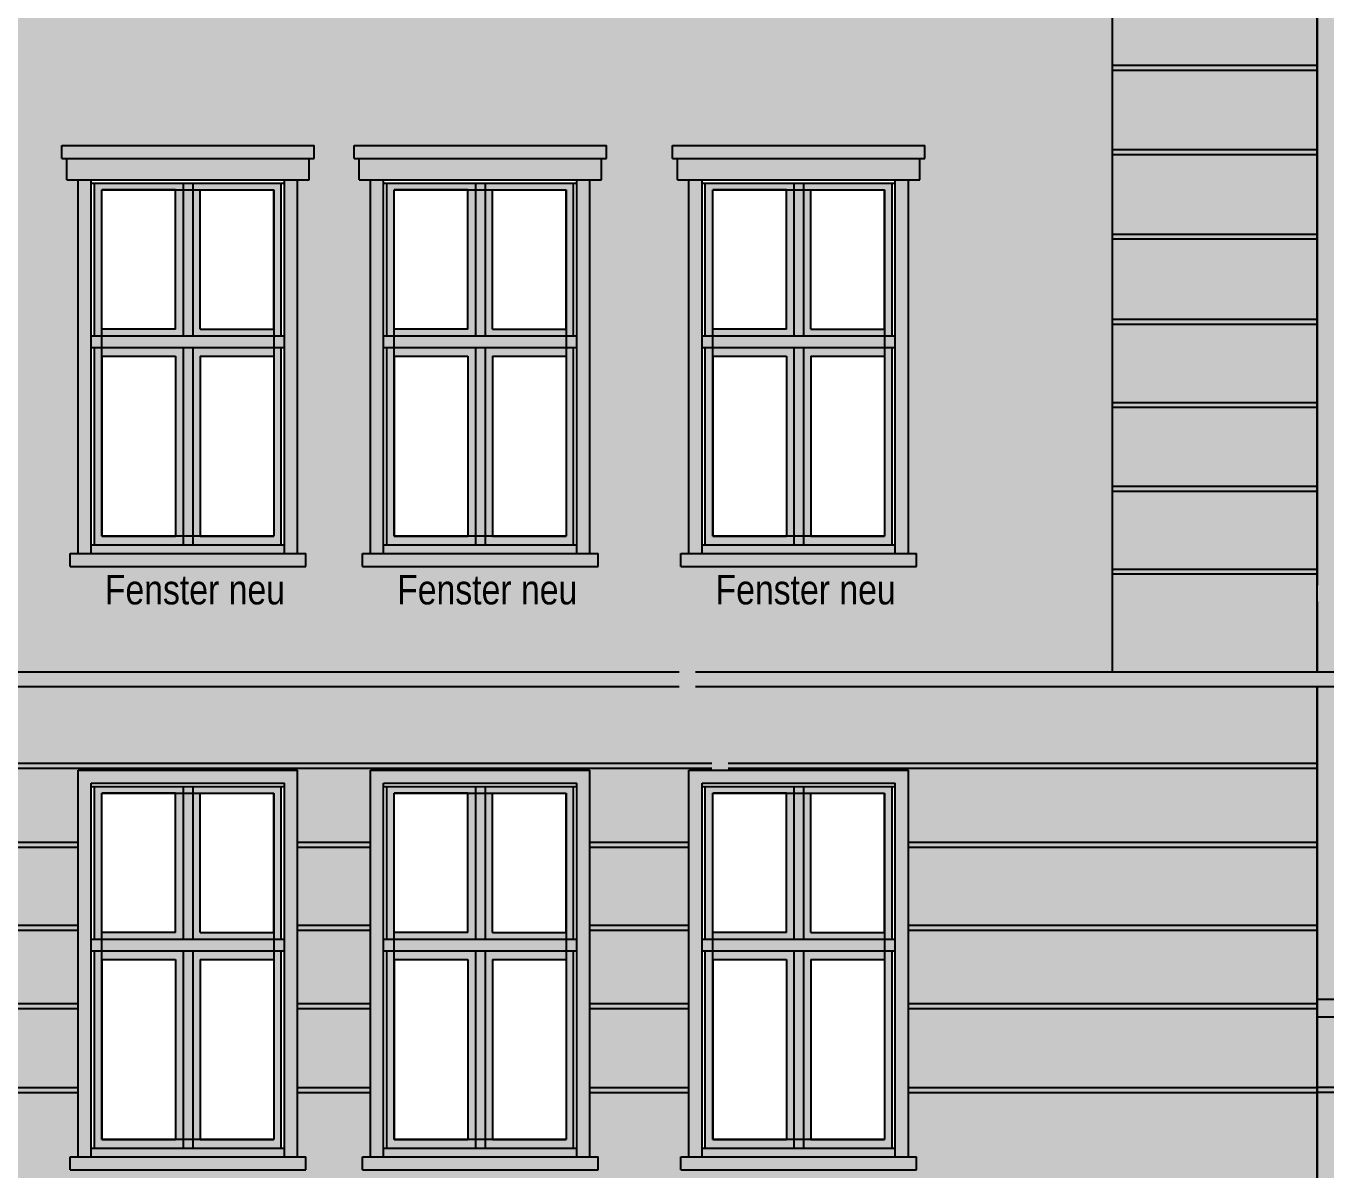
# Model space of a CAD drawing. Header units: metres. Extents: x 11 to 190, y 38 to 70.
# Drawn here: x 47.21 to 55.15, y 44.02 to 51 of the extents above; entities that cross this region are included whole.
import ezdxf
from ezdxf.enums import TextEntityAlignment as Align

# ---------------------------------------------------------------- set-up
doc = ezdxf.new("R2010")
doc.units = ezdxf.units.M
doc.header["$LTSCALE"] = 0.01
doc.header["$XCLIPFRAME"] = 2
doc.linetypes.add('AUSGEZOGEN', pattern=[1000, 1000, 0])
for name, color, linetype in [('A_Fensterrahmen', 1, 'CONTINUOUS'), ('A_Glasbild', 7, 'CONTINUOUS'), ('A_Schraff_Fassade_OG', 41, 'CONTINUOUS'), ('A_Schraff_Fensterrahmen', 255, 'CONTINUOUS'), ('A_Schraff_Gewaende', 23, 'CONTINUOUS'), ('A_Schraff_Paneel', 14, 'CONTINUOUS'), ('A_Schraff_Sims', 17, 'CONTINUOUS'), ('A_TEXT', 2, 'CONTINUOUS'), ('FASSADE', 7, 'AUSGEZOGEN'), ('FASSADE_STRUKTUR', 8, 'AUSGEZOGEN')]:
    doc.layers.add(name, color=color, linetype=linetype)
doc.styles.add('arial-n', font='ARIALN.TTF')
picture_1 = doc.add_image_def('image1.jpg', size_in_pixel=(60, 84))

msp = doc.modelspace()

# ---------------------------------------------------------------- hatches: boundary and pattern name
at = {"layer": 'A_Schraff_Fassade_OG'}
h = msp.add_hatch(color=256, dxfattribs=at)
h.paths.add_polyline_path([(36.2766, 57.2769), (36.2066, 57.2769), (36.2066, 57.4069), (36.1766, 57.4069), (36.1766, 57.4869), (37.7166, 57.4869), (37.7166, 57.4069), (37.6866, 57.4069), (37.6866, 57.2769), (37.6166, 57.2769), (37.6166, 56.0145), (38.1364, 56.0101), (38.1364, 57.2769), (38.0664, 57.2769), (38.0664, 57.4069), (38.0364, 57.4069), (38.0364, 57.4869), (39.5764, 57.4869), (39.5764, 57.4069), (39.5464, 57.4069), (39.5464, 57.2769), (39.4764, 57.2769), (39.4764, 55.9988), (40.0163, 55.9943), (40.0163, 57.2769), (39.9463, 57.2769), (39.9463, 57.4069), (39.9163, 57.4069), (39.9163, 57.4869), (41.4563, 57.4869), (41.4563, 57.4069), (41.4263, 57.4069), (41.4263, 57.2769), (41.3563, 57.2769), (41.3563, 55.983), (41.8962, 55.9784), (41.8962, 57.2769), (41.8262, 57.2769), (41.8262, 57.4069), (41.7962, 57.4069), (41.7962, 57.4869), (43.3362, 57.4869), (43.3362, 57.4069), (43.3062, 57.4069), (43.3062, 57.2769), (43.2362, 57.2769), (43.2362, 55.9671), (43.8014, 55.9624), (43.8014, 57.2769), (43.7314, 57.2769), (43.7314, 57.4069), (43.7014, 57.4069), (43.7014, 57.4869), (45.2414, 57.4869), (45.2414, 57.4069), (45.2114, 57.4069), (45.2114, 57.2769), (45.1414, 57.2769), (45.1414, 55.9511), (45.5763, 55.9474), (45.5763, 57.2769), (45.5063, 57.2769), (45.5063, 57.4069), (45.4763, 57.4069), (45.4763, 57.4869), (47.0163, 57.4869), (47.0163, 57.4069), (46.9863, 57.4069), (46.9863, 57.2769), (46.9163, 57.2769), (46.9163, 55.9361), (47.5311, 55.9309), (47.5311, 57.2769), (47.4611, 57.2769), (47.4611, 57.4069), (47.4311, 57.4069), (47.4311, 57.4869), (48.9711, 57.4869), (48.9711, 57.4069), (48.9411, 57.4069), (48.9411, 57.2769), (48.8711, 57.2769), (48.8711, 55.9196), (49.316, 55.9159), (49.316, 57.2769), (49.246, 57.2769), (49.246, 57.4069), (49.216, 57.4069), (49.216, 57.4869), (50.756, 57.4869), (50.756, 57.4069), (50.726, 57.4069), (50.726, 57.2769), (50.656, 57.2769), (50.656, 55.9046), (51.2604, 55.8995), (51.2604, 57.2769), (51.1904, 57.2769), (51.1904, 57.4069), (51.1604, 57.4069), (51.1604, 57.4869), (52.7004, 57.4869), (52.7004, 57.4069), (52.6704, 57.4069), (52.6704, 57.2769), (52.6004, 57.2769), (52.6004, 55.8882), (53.8467, 55.8777), (53.8467, 57.5884), (32.6003, 57.5884), (32.6003, 56.0568), (36.2766, 56.0258)])
h.paths.add_polyline_path([(53.8467, 55.8777), (52.6004, 55.8882), (52.6004, 54.9969), (52.6504, 54.9969), (52.6504, 54.9169), (51.2104, 54.9169), (51.2104, 54.9969), (51.2604, 54.9969), (51.2604, 55.8995), (50.656, 55.9046), (50.656, 54.9969), (50.706, 54.9969), (50.706, 54.9169), (49.266, 54.9169), (49.266, 54.9969), (49.316, 54.9969), (49.316, 55.9159), (48.8711, 55.9196), (48.8711, 54.9969), (48.9211, 54.9969), (48.9211, 54.9169), (47.4811, 54.9169), (47.4811, 54.9969), (47.5311, 54.9969), (47.5311, 55.9309), (46.9163, 55.9361), (46.9163, 54.9969), (46.9663, 54.9969), (46.9663, 54.9169), (45.5263, 54.9169), (45.5263, 54.9969), (45.5763, 54.9969), (45.5763, 55.9474), (45.1414, 55.9511), (45.1414, 54.9969), (45.1914, 54.9969), (45.1914, 54.9169), (43.7514, 54.9169), (43.7514, 54.9969), (43.8014, 54.9969), (43.8014, 55.9624), (43.2362, 55.9671), (43.2362, 54.9969), (43.2862, 54.9969), (43.2862, 54.9169), (41.8462, 54.9169), (41.8462, 54.9969), (41.8962, 54.9969), (41.8962, 55.9784), (41.3563, 55.983), (41.3563, 54.9969), (41.4063, 54.9969), (41.4063, 54.9169), (39.9663, 54.9169), (39.9663, 54.9969), (40.0163, 54.9969), (40.0163, 55.9943), (39.4764, 55.9988), (39.4764, 54.9969), (39.5264, 54.9969), (39.5264, 54.9169), (38.0864, 54.9169), (38.0864, 54.9969), (38.1364, 54.9969), (38.1364, 56.0101), (37.6166, 56.0145), (37.6166, 54.9969), (37.6666, 54.9969), (37.6666, 54.9169), (36.2266, 54.9169), (36.2266, 54.9969), (36.2766, 54.9969), (36.2766, 56.0258), (32.6003, 56.0568), (32.6003, 52.3124), (36.2766, 52.3124), (36.2766, 53.6909), (36.2066, 53.6909), (36.2066, 53.8209), (36.1766, 53.8209), (36.1766, 53.9009), (37.7166, 53.9009), (37.7166, 53.8209), (37.6866, 53.8209), (37.6866, 53.6909), (37.6166, 53.6909), (37.6166, 52.3124), (38.1364, 52.3124), (38.1364, 53.6909), (38.0664, 53.6909), (38.0664, 53.8209), (38.0364, 53.8209), (38.0364, 53.9009), (39.5764, 53.9009), (39.5764, 53.8209), (39.5464, 53.8209), (39.5464, 53.6909), (39.4764, 53.6909), (39.4764, 52.3124), (40.0163, 52.3124), (40.0163, 53.6909), (39.9463, 53.6909), (39.9463, 53.8209), (39.9163, 53.8209), (39.9163, 53.9009), (41.4563, 53.9009), (41.4563, 53.8209), (41.4263, 53.8209), (41.4263, 53.6909), (41.3563, 53.6909), (41.3563, 52.3124), (41.8962, 52.3124), (41.8962, 53.6909), (41.8262, 53.6909), (41.8262, 53.8209), (41.7962, 53.8209), (41.7962, 53.9009), (43.3362, 53.9009), (43.3362, 53.8209), (43.3062, 53.8209), (43.3062, 53.6909), (43.2362, 53.6909), (43.2362, 52.3124), (43.8014, 52.3124), (43.8014, 53.6909), (43.7314, 53.6909), (43.7314, 53.8209), (43.7014, 53.8209), (43.7014, 53.9009), (45.2414, 53.9009), (45.2414, 53.8209), (45.2114, 53.8209), (45.2114, 53.6909), (45.1414, 53.6909), (45.1414, 52.3124), (45.5763, 52.3124), (45.5763, 53.6909), (45.5063, 53.6909), (45.5063, 53.8209), (45.4763, 53.8209), (45.4763, 53.9009), (47.0163, 53.9009), (47.0163, 53.8209), (46.9863, 53.8209), (46.9863, 53.6909), (46.9163, 53.6909), (46.9163, 52.3124), (47.5311, 52.3124), (47.5311, 53.6909), (47.4611, 53.6909), (47.4611, 53.8209), (47.4311, 53.8209), (47.4311, 53.9009), (48.9711, 53.9009), (48.9711, 53.8209), (48.9411, 53.8209), (48.9411, 53.6909), (48.8711, 53.6909), (48.8711, 52.3124), (49.316, 52.3124), (49.316, 53.6909), (49.246, 53.6909), (49.246, 53.8209), (49.216, 53.8209), (49.216, 53.9009), (50.756, 53.9009), (50.756, 53.8209), (50.726, 53.8209), (50.726, 53.6909), (50.656, 53.6909), (50.656, 52.3124), (51.2604, 52.3124), (51.2604, 53.6909), (51.1904, 53.6909), (51.1904, 53.8209), (51.1604, 53.8209), (51.1604, 53.9009), (52.7004, 53.9009), (52.7004, 53.8209), (52.6704, 53.8209), (52.6704, 53.6909), (52.6004, 53.6909), (52.6004, 52.3124), (53.8467, 52.3124)])
h.paths.add_polyline_path([(53.8467, 52.3124), (52.6004, 52.3124), (52.6004, 51.4109), (52.6504, 51.4109), (52.6504, 51.3309), (51.2104, 51.3309), (51.2104, 51.4109), (51.2604, 51.4109), (51.2604, 52.3124), (50.656, 52.3124), (50.656, 51.4109), (50.706, 51.4109), (50.706, 51.3309), (49.266, 51.3309), (49.266, 51.4109), (49.316, 51.4109), (49.316, 52.3124), (48.8711, 52.3124), (48.8711, 51.4109), (48.9211, 51.4109), (48.9211, 51.3309), (47.4811, 51.3309), (47.4811, 51.4109), (47.5311, 51.4109), (47.5311, 52.3124), (46.9163, 52.3124), (46.9163, 51.4109), (46.9663, 51.4109), (46.9663, 51.3309), (45.5263, 51.3309), (45.5263, 51.4109), (45.5763, 51.4109), (45.5763, 52.3124), (45.1414, 52.3124), (45.1414, 51.4109), (45.1914, 51.4109), (45.1914, 51.3309), (43.7514, 51.3309), (43.7514, 51.4109), (43.8014, 51.4109), (43.8014, 52.3124), (43.2362, 52.3124), (43.2362, 51.4109), (43.2862, 51.4109), (43.2862, 51.3309), (41.8462, 51.3309), (41.8462, 51.4109), (41.8962, 51.4109), (41.8962, 52.3124), (41.3563, 52.3124), (41.3563, 51.4109), (41.4063, 51.4109), (41.4063, 51.3309), (39.9663, 51.3309), (39.9663, 51.4109), (40.0163, 51.4109), (40.0163, 52.3124), (39.4764, 52.3124), (39.4764, 51.4109), (39.5264, 51.4109), (39.5264, 51.3309), (38.0864, 51.3309), (38.0864, 51.4109), (38.1364, 51.4109), (38.1364, 52.3124), (37.6166, 52.3124), (37.6166, 51.4109), (37.6666, 51.4109), (37.6666, 51.3309), (36.2266, 51.3309), (36.2266, 51.4109), (36.2766, 51.4109), (36.2766, 52.3124), (32.6003, 52.3124), (32.6003, 49.2324), (36.2766, 49.2324), (36.2766, 50.061), (36.2066, 50.061), (36.2066, 50.191), (36.1766, 50.191), (36.1766, 50.271), (37.7166, 50.271), (37.7166, 50.191), (37.6866, 50.191), (37.6866, 50.061), (37.6166, 50.061), (37.6166, 49.2324), (38.1364, 49.2324), (38.1364, 50.061), (38.0664, 50.061), (38.0664, 50.191), (38.0364, 50.191), (38.0364, 50.271), (39.5764, 50.271), (39.5764, 50.191), (39.5464, 50.191), (39.5464, 50.061), (39.4764, 50.061), (39.4764, 49.2324), (40.0163, 49.2324), (40.0163, 50.061), (39.9463, 50.061), (39.9463, 50.191), (39.9163, 50.191), (39.9163, 50.271), (41.4563, 50.271), (41.4563, 50.191), (41.4263, 50.191), (41.4263, 50.061), (41.3563, 50.061), (41.3563, 49.2324), (41.8962, 49.2324), (41.8962, 50.061), (41.8262, 50.061), (41.8262, 50.191), (41.7962, 50.191), (41.7962, 50.271), (43.3362, 50.271), (43.3362, 50.191), (43.3062, 50.191), (43.3062, 50.061), (43.2362, 50.061), (43.2362, 49.2324), (43.8014, 49.2324), (43.8014, 50.061), (43.7314, 50.061), (43.7314, 50.191), (43.7014, 50.191), (43.7014, 50.271), (45.2414, 50.271), (45.2414, 50.191), (45.2114, 50.191), (45.2114, 50.061), (45.1414, 50.061), (45.1414, 49.2324), (45.5763, 49.2324), (45.5763, 50.061), (45.5063, 50.061), (45.5063, 50.191), (45.4763, 50.191), (45.4763, 50.271), (47.0163, 50.271), (47.0163, 50.191), (46.9863, 50.191), (46.9863, 50.061), (46.9163, 50.061), (46.9163, 49.2324), (47.5311, 49.2324), (47.5311, 50.061), (47.4611, 50.061), (47.4611, 50.191), (47.4311, 50.191), (47.4311, 50.271), (48.9711, 50.271), (48.9711, 50.191), (48.9411, 50.191), (48.9411, 50.061), (48.8711, 50.061), (48.8711, 49.2324), (49.316, 49.2324), (49.316, 50.061), (49.246, 50.061), (49.246, 50.191), (49.216, 50.191), (49.216, 50.271), (50.756, 50.271), (50.756, 50.191), (50.726, 50.191), (50.726, 50.061), (50.656, 50.061), (50.656, 49.2324), (51.2604, 49.2324), (51.2604, 50.061), (51.1904, 50.061), (51.1904, 50.191), (51.1604, 50.191), (51.1604, 50.271), (52.7004, 50.271), (52.7004, 50.191), (52.6704, 50.191), (52.6704, 50.061), (52.6004, 50.061), (52.6004, 49.2324), (53.8467, 49.2324)])
h.paths.add_polyline_path([(36.2766, 49.2324), (32.6003, 49.2324), (32.6003, 47.058), (53.8467, 47.058), (53.8467, 49.2324), (52.6004, 49.2324), (52.6004, 47.781), (52.6504, 47.781), (52.6504, 47.701), (51.2104, 47.701), (51.2104, 47.781), (51.2604, 47.781), (51.2604, 49.2324), (50.656, 49.2324), (50.656, 47.781), (50.706, 47.781), (50.706, 47.701), (49.266, 47.701), (49.266, 47.781), (49.316, 47.781), (49.316, 49.2324), (48.8711, 49.2324), (48.8711, 47.781), (48.9211, 47.781), (48.9211, 47.701), (47.4811, 47.701), (47.4811, 47.781), (47.5311, 47.781), (47.5311, 49.2324), (46.9163, 49.2324), (46.9163, 47.781), (46.9663, 47.781), (46.9663, 47.701), (45.5263, 47.701), (45.5263, 47.781), (45.5763, 47.781), (45.5763, 49.2324), (45.1414, 49.2324), (45.1414, 47.781), (45.1914, 47.781), (45.1914, 47.701), (43.7514, 47.701), (43.7514, 47.781), (43.8014, 47.781), (43.8014, 49.2324), (43.2362, 49.2324), (43.2362, 47.781), (43.2862, 47.781), (43.2862, 47.701), (41.8462, 47.701), (41.8462, 47.781), (41.8962, 47.781), (41.8962, 49.2324), (41.3563, 49.2324), (41.3563, 47.781), (41.4063, 47.781), (41.4063, 47.701), (39.9663, 47.701), (39.9663, 47.781), (40.0163, 47.781), (40.0163, 49.2324), (39.4764, 49.2324), (39.4764, 47.781), (39.5264, 47.781), (39.5264, 47.701), (38.0864, 47.701), (38.0864, 47.781), (38.1364, 47.781), (38.1364, 49.2324), (37.6166, 49.2324), (37.6166, 47.781), (37.6666, 47.781), (37.6666, 47.701), (36.2266, 47.701), (36.2266, 47.781), (36.2766, 47.781)])
h = msp.add_hatch(color=256, dxfattribs=at)
h.paths.add_polyline_path([(59.2, 56.299), (55.0967, 56.299), (55.0967, 54.7903), (55.5537, 54.7943), (55.5537, 55.531), (55.4837, 55.531), (55.4837, 55.661), (55.4537, 55.661), (55.4537, 55.741), (56.9937, 55.741), (56.9937, 55.661), (56.9637, 55.661), (56.9637, 55.531), (56.8937, 55.531), (56.8937, 54.806), (57.4187, 54.8106), (57.4187, 55.526), (57.3487, 55.526), (57.3487, 55.656), (57.3187, 55.656), (57.3187, 55.736), (58.8587, 55.736), (58.8587, 55.656), (58.8287, 55.656), (58.8287, 55.526), (58.7587, 55.526), (58.7587, 54.8223), (59.2, 54.8261)])
h.paths.add_polyline_path([(59.2, 54.8261), (58.7587, 54.8223), (58.7587, 53.246), (58.8087, 53.246), (58.8087, 53.166), (57.3687, 53.166), (57.3687, 53.246), (57.4187, 53.246), (57.4187, 54.8106), (56.8937, 54.806), (56.8937, 53.251), (56.9437, 53.251), (56.9437, 53.171), (55.5037, 53.171), (55.5037, 53.251), (55.5537, 53.251), (55.5537, 54.7943), (55.0967, 54.7903), (55.0967, 50.729), (55.5527, 50.729), (55.5527, 51.995), (55.4827, 51.995), (55.4827, 52.125), (55.4527, 52.125), (55.4527, 52.205), (56.9927, 52.205), (56.9927, 52.125), (56.9627, 52.125), (56.9627, 51.995), (56.8927, 51.995), (56.8927, 50.729), (57.4097, 50.729), (57.4097, 51.98), (57.3397, 51.98), (57.3397, 52.11), (57.3097, 52.11), (57.3097, 52.19), (58.8497, 52.19), (58.8497, 52.11), (58.8197, 52.11), (58.8197, 51.98), (58.7497, 51.98), (58.7497, 50.729), (59.2, 50.729)])
h.paths.add_polyline_path([(59.2, 50.729), (58.7497, 50.729), (58.7497, 49.7), (58.7997, 49.7), (58.7997, 49.62), (57.3597, 49.62), (57.3597, 49.7), (57.4097, 49.7), (57.4097, 50.729), (56.8927, 50.729), (56.8927, 49.715), (56.9427, 49.715), (56.9427, 49.635), (55.5027, 49.635), (55.5027, 49.715), (55.5527, 49.715), (55.5527, 50.729), (55.0967, 50.729), (55.0967, 47.5721), (55.5597, 47.5792), (55.5597, 48.239), (55.4897, 48.239), (55.4897, 48.369), (55.4597, 48.369), (55.4597, 48.449), (56.9997, 48.449), (56.9997, 48.369), (56.9697, 48.369), (56.9697, 48.239), (56.8997, 48.239), (56.8997, 47.5997), (57.4067, 47.6075), (57.4067, 48.241), (57.3367, 48.241), (57.3367, 48.371), (57.3067, 48.371), (57.3067, 48.451), (58.8467, 48.451), (58.8467, 48.371), (58.8167, 48.371), (58.8167, 48.241), (58.7467, 48.241), (58.7467, 47.628), (59.2, 47.635)])
h.paths.add_polyline_path([(59.2, 46.9703), (59.001, 46.9703), (59.001, 47.0578), (59.2, 47.0578), (59.2, 47.635), (58.7467, 47.628), (58.7467, 45.961), (58.7967, 45.961), (58.7967, 45.881), (57.3567, 45.881), (57.3567, 45.961), (57.4067, 45.961), (57.4067, 47.6075), (56.8997, 47.5997), (56.8997, 45.959), (56.9497, 45.959), (56.9497, 45.879), (55.5097, 45.879), (55.5097, 45.959), (55.5597, 45.959), (55.5597, 47.5792), (55.0967, 47.5721), (55.0967, 47.058), (55.2957, 47.058), (55.2957, 46.9703), (55.0967, 46.9703), (55.0967, 45.0594), (59.2, 45.0594)])
at = {"layer": 'A_Schraff_Fensterrahmen'}
h = msp.add_hatch(color=256, dxfattribs=at)
h.paths.add_polyline_path([(48.1711, 50.041), (47.6311, 50.041), (47.6311, 49.1091), (48.1711, 49.1091)])
h.paths.add_polyline_path([(48.1261, 50), (48.1261, 49.15), (47.6761, 49.15), (47.6761, 50)], flags=16)
h.paths.add_polyline_path([(48.7711, 50.041), (48.2311, 50.041), (48.2311, 49.1091), (48.7711, 49.1091)])
h.paths.add_polyline_path([(48.2761, 50), (48.7261, 50), (48.7261, 49.15), (48.2761, 49.15)], flags=16)
h.paths.add_polyline_path([(48.2311, 50.041), (48.1711, 50.041), (48.1711, 49.1091), (48.2311, 49.1091)])
h.paths.add_polyline_path([(48.1711, 49.039), (47.6311, 49.039), (47.6311, 47.8337), (48.1711, 47.8337)])
h.paths.add_polyline_path([(48.1261, 48.9863), (48.1261, 47.8863), (47.6761, 47.8863), (47.6761, 48.9863)], flags=16)
h.paths.add_polyline_path([(48.7711, 49.039), (48.2311, 49.039), (48.2311, 47.8337), (48.7711, 47.8337)])
h.paths.add_polyline_path([(48.7261, 48.9863), (48.7261, 47.8863), (48.2761, 47.8863), (48.2761, 48.9863)], flags=16)
h.paths.add_polyline_path([(48.2311, 49.039), (48.1711, 49.039), (48.1711, 47.8337), (48.2311, 47.8337)])
h.paths.add_polyline_path([(48.7911, 49.0763), (47.6111, 49.0763), (47.6111, 49.039), (48.7911, 49.039)])
h.paths.add_polyline_path([(48.7911, 49.1091), (47.6111, 49.1091), (47.6111, 49.0763), (48.7911, 49.0763)])
h.paths.add_polyline_path([(48.7911, 47.8337), (47.6111, 47.8337), (47.6111, 47.781), (48.7911, 47.781)])
h = msp.add_hatch(color=256, dxfattribs=at)
h.paths.add_polyline_path([(49.956, 50.041), (49.416, 50.041), (49.416, 49.1091), (49.956, 49.1091)])
h.paths.add_polyline_path([(49.911, 50), (49.911, 49.15), (49.461, 49.15), (49.461, 50)], flags=16)
h.paths.add_polyline_path([(50.556, 50.041), (50.016, 50.041), (50.016, 49.1091), (50.556, 49.1091)])
h.paths.add_polyline_path([(50.061, 50), (50.511, 50), (50.511, 49.15), (50.061, 49.15)], flags=16)
h.paths.add_polyline_path([(50.016, 50.041), (49.956, 50.041), (49.956, 49.1091), (50.016, 49.1091)])
h.paths.add_polyline_path([(49.956, 49.039), (49.416, 49.039), (49.416, 47.8337), (49.956, 47.8337)])
h.paths.add_polyline_path([(49.911, 48.9863), (49.911, 47.8863), (49.461, 47.8863), (49.461, 48.9863)], flags=16)
h.paths.add_polyline_path([(50.556, 49.039), (50.016, 49.039), (50.016, 47.8337), (50.556, 47.8337)])
h.paths.add_polyline_path([(50.511, 48.9863), (50.511, 47.8863), (50.061, 47.8863), (50.061, 48.9863)], flags=16)
h.paths.add_polyline_path([(50.016, 49.039), (49.956, 49.039), (49.956, 47.8337), (50.016, 47.8337)])
h.paths.add_polyline_path([(50.576, 49.0763), (49.396, 49.0763), (49.396, 49.039), (50.576, 49.039)])
h.paths.add_polyline_path([(50.576, 49.1091), (49.396, 49.1091), (49.396, 49.0763), (50.576, 49.0763)])
h.paths.add_polyline_path([(50.576, 47.8337), (49.396, 47.8337), (49.396, 47.781), (50.576, 47.781)])
h = msp.add_hatch(color=256, dxfattribs=at)
h.paths.add_polyline_path([(51.9004, 50.041), (51.3604, 50.041), (51.3604, 49.1091), (51.9004, 49.1091)])
h.paths.add_polyline_path([(51.8554, 50), (51.8554, 49.15), (51.4054, 49.15), (51.4054, 50)], flags=16)
h.paths.add_polyline_path([(52.5004, 50.041), (51.9604, 50.041), (51.9604, 49.1091), (52.5004, 49.1091)])
h.paths.add_polyline_path([(52.0054, 50), (52.4554, 50), (52.4554, 49.15), (52.0054, 49.15)], flags=16)
h.paths.add_polyline_path([(51.9604, 50.041), (51.9004, 50.041), (51.9004, 49.1091), (51.9604, 49.1091)])
h.paths.add_polyline_path([(51.9004, 49.039), (51.3604, 49.039), (51.3604, 47.8336), (51.9004, 47.8336)])
h.paths.add_polyline_path([(51.8554, 48.9863), (51.8554, 47.8863), (51.4054, 47.8863), (51.4054, 48.9863)], flags=16)
h.paths.add_polyline_path([(52.5004, 49.039), (51.9604, 49.039), (51.9604, 47.8336), (52.5004, 47.8336)])
h.paths.add_polyline_path([(52.4554, 48.9863), (52.4554, 47.8863), (52.0054, 47.8863), (52.0054, 48.9863)], flags=16)
h.paths.add_polyline_path([(51.9604, 49.039), (51.9004, 49.039), (51.9004, 47.8336), (51.9604, 47.8336)])
h.paths.add_polyline_path([(52.5204, 49.0763), (51.3404, 49.0763), (51.3404, 49.039), (52.5204, 49.039)])
h.paths.add_polyline_path([(52.5204, 49.1091), (51.3404, 49.1091), (51.3404, 49.0763), (52.5204, 49.0763)])
h.paths.add_polyline_path([(52.5204, 47.8336), (51.3404, 47.8336), (51.3404, 47.781), (52.5204, 47.781)])
h = msp.add_hatch(color=256, dxfattribs=at)
h.paths.add_polyline_path([(48.1711, 46.3587), (47.6311, 46.3587), (47.6311, 45.4268), (48.1711, 45.4268)])
h.paths.add_polyline_path([(48.1261, 46.3177), (48.1261, 45.4677), (47.6761, 45.4677), (47.6761, 46.3177)], flags=16)
h.paths.add_polyline_path([(48.7711, 46.3587), (48.2311, 46.3587), (48.2311, 45.4268), (48.7711, 45.4268)])
h.paths.add_polyline_path([(48.7261, 46.3177), (48.7261, 45.4677), (48.2761, 45.4677), (48.2761, 46.3177)], flags=16)
h.paths.add_polyline_path([(48.1711, 45.3567), (47.6311, 45.3567), (47.6311, 44.1513), (48.1711, 44.1513)])
h.paths.add_polyline_path([(48.1261, 45.304), (48.1261, 44.204), (47.6761, 44.204), (47.6761, 45.304)], flags=16)
h.paths.add_polyline_path([(48.7711, 45.3567), (48.2311, 45.3567), (48.2311, 44.1513), (48.7711, 44.1513)])
h.paths.add_polyline_path([(48.7261, 45.304), (48.7261, 44.204), (48.2761, 44.204), (48.2761, 45.304)], flags=16)
h = msp.add_hatch(color=256, dxfattribs=at)
h.paths.add_polyline_path([(48.2311, 46.3587), (48.1711, 46.3587), (48.1711, 45.4268), (48.2311, 45.4268)])
h.paths.add_polyline_path([(48.2311, 45.3567), (48.1711, 45.3567), (48.1711, 44.1513), (48.2311, 44.1513)])
h = msp.add_hatch(color=256, dxfattribs=at)
h.paths.add_polyline_path([(49.956, 46.3587), (49.416, 46.3587), (49.416, 45.4268), (49.956, 45.4268)])
h.paths.add_polyline_path([(49.911, 46.3177), (49.911, 45.4677), (49.461, 45.4677), (49.461, 46.3177)], flags=16)
h.paths.add_polyline_path([(50.556, 46.3587), (50.016, 46.3587), (50.016, 45.4268), (50.556, 45.4268)])
h.paths.add_polyline_path([(50.511, 46.3177), (50.511, 45.4677), (50.061, 45.4677), (50.061, 46.3177)], flags=16)
h.paths.add_polyline_path([(49.956, 45.3567), (49.416, 45.3567), (49.416, 44.1514), (49.956, 44.1514)])
h.paths.add_polyline_path([(49.911, 45.304), (49.911, 44.204), (49.461, 44.204), (49.461, 45.304)], flags=16)
h.paths.add_polyline_path([(50.556, 45.3567), (50.016, 45.3567), (50.016, 44.1514), (50.556, 44.1514)])
h.paths.add_polyline_path([(50.511, 45.304), (50.511, 44.204), (50.061, 44.204), (50.061, 45.304)], flags=16)
h = msp.add_hatch(color=256, dxfattribs=at)
h.paths.add_polyline_path([(50.016, 46.3587), (49.956, 46.3587), (49.956, 45.4268), (50.016, 45.4268)])
h.paths.add_polyline_path([(50.016, 45.3567), (49.956, 45.3567), (49.956, 44.1514), (50.016, 44.1514)])
h = msp.add_hatch(color=256, dxfattribs=at)
h.paths.add_polyline_path([(51.9004, 46.3587), (51.3604, 46.3587), (51.3604, 45.4268), (51.9004, 45.4268)])
h.paths.add_polyline_path([(51.8554, 46.3177), (51.8554, 45.4677), (51.4054, 45.4677), (51.4054, 46.3177)], flags=16)
h.paths.add_polyline_path([(52.5004, 46.3587), (51.9604, 46.3587), (51.9604, 45.4268), (52.5004, 45.4268)])
h.paths.add_polyline_path([(52.4554, 46.3177), (52.4554, 45.4677), (52.0054, 45.4677), (52.0054, 46.3177)], flags=16)
h.paths.add_polyline_path([(51.9004, 45.3567), (51.3604, 45.3567), (51.3604, 44.1513), (51.9004, 44.1513)])
h.paths.add_polyline_path([(51.8554, 45.304), (51.8554, 44.204), (51.4054, 44.204), (51.4054, 45.304)], flags=16)
h.paths.add_polyline_path([(52.5004, 45.3567), (51.9604, 45.3567), (51.9604, 44.1513), (52.5004, 44.1513)])
h.paths.add_polyline_path([(52.4554, 45.304), (52.4554, 44.204), (52.0054, 44.204), (52.0054, 45.304)], flags=16)
h = msp.add_hatch(color=256, dxfattribs=at)
h.paths.add_polyline_path([(51.9604, 46.3587), (51.9004, 46.3587), (51.9004, 45.4268), (51.9604, 45.4268)])
h.paths.add_polyline_path([(51.9604, 45.3567), (51.9004, 45.3567), (51.9004, 44.1513), (51.9604, 44.1513)])
h = msp.add_hatch(color=256, dxfattribs=at)
h.paths.add_polyline_path([(48.7911, 44.1513), (47.6111, 44.1513), (47.6111, 44.0987), (48.7911, 44.0987)])
h.paths.add_polyline_path([(48.7911, 45.4268), (47.6111, 45.4268), (47.6111, 45.3567), (48.7911, 45.3567)])
h = msp.add_hatch(color=256, dxfattribs=at)
h.paths.add_polyline_path([(50.576, 44.1514), (49.396, 44.1514), (49.396, 44.0987), (50.576, 44.0987)])
h.paths.add_polyline_path([(50.576, 45.4268), (49.396, 45.4268), (49.396, 45.3567), (50.576, 45.3567)])
h = msp.add_hatch(color=256, dxfattribs=at)
h.paths.add_polyline_path([(52.5204, 44.1513), (51.3404, 44.1513), (51.3404, 44.0987), (52.5204, 44.0987)])
h.paths.add_polyline_path([(52.5204, 45.4268), (51.3404, 45.4268), (51.3404, 45.3567), (52.5204, 45.3567)])
at = {"layer": 'A_Schraff_Gewaende'}
h = msp.add_hatch(color=256, dxfattribs=at)
h.dxf.hatch_style = 1
h.paths.add_polyline_path([(48.9711, 50.271), (47.4311, 50.271), (47.4311, 50.191), (48.9711, 50.191)])
h.paths.add_polyline_path([(48.9411, 50.191), (47.4611, 50.191), (47.4611, 50.061), (48.9411, 50.061)])
h.paths.add_polyline_path([(47.6111, 50.061), (47.5311, 50.061), (47.5311, 47.781), (47.6111, 47.781)])
h.paths.add_polyline_path([(48.8711, 50.061), (48.7911, 50.061), (48.7911, 47.781), (48.8711, 47.781)])
h.paths.add_polyline_path([(48.7911, 47.8337), (47.6111, 47.8337), (47.6111, 47.781), (48.7911, 47.781)])
h.paths.add_polyline_path([(48.9711, 47.781), (47.4311, 47.781), (47.4311, 47.701), (48.9711, 47.701)])
h = msp.add_hatch(color=256, dxfattribs=at)
h.dxf.hatch_style = 1
h.paths.add_polyline_path([(50.756, 50.271), (49.216, 50.271), (49.216, 50.191), (50.756, 50.191)])
h.paths.add_polyline_path([(50.726, 50.191), (49.246, 50.191), (49.246, 50.061), (50.726, 50.061)])
h.paths.add_polyline_path([(49.396, 50.061), (49.316, 50.061), (49.316, 47.781), (49.396, 47.781)])
h.paths.add_polyline_path([(50.656, 50.061), (50.576, 50.061), (50.576, 47.781), (50.656, 47.781)])
h.paths.add_polyline_path([(50.576, 47.8337), (49.396, 47.8337), (49.396, 47.781), (50.576, 47.781)])
h.paths.add_polyline_path([(50.756, 47.781), (49.216, 47.781), (49.216, 47.701), (50.756, 47.701)])
h = msp.add_hatch(color=256, dxfattribs=at)
h.dxf.hatch_style = 1
h.paths.add_polyline_path([(52.7004, 50.271), (51.1604, 50.271), (51.1604, 50.191), (52.7004, 50.191)])
h.paths.add_polyline_path([(52.6704, 50.191), (51.1904, 50.191), (51.1904, 50.061), (52.6704, 50.061)])
h.paths.add_polyline_path([(51.3404, 50.061), (51.2604, 50.061), (51.2604, 47.781), (51.3404, 47.781)])
h.paths.add_polyline_path([(52.6004, 50.061), (52.5204, 50.061), (52.5204, 47.781), (52.6004, 47.781)])
h.paths.add_polyline_path([(52.5204, 47.8336), (51.3404, 47.8336), (51.3404, 47.781), (52.5204, 47.781)])
h.paths.add_polyline_path([(52.7004, 47.781), (51.1604, 47.781), (51.1604, 47.701), (52.7004, 47.701)])
h = msp.add_hatch(color=256, dxfattribs=at)
h.paths.add_polyline_path([(48.8711, 46.4587), (47.5311, 46.4587), (47.5311, 44.0987), (47.6111, 44.0987), (47.6111, 46.3787), (48.7911, 46.3787), (48.7911, 44.0987), (48.8711, 44.0987)])
h.paths.add_polyline_path([(48.9211, 44.0987), (48.8711, 44.0987), (47.4811, 44.0987), (47.4811, 44.0187), (48.9211, 44.0187)])
h = msp.add_hatch(color=256, dxfattribs=at)
h.paths.add_polyline_path([(50.656, 46.4587), (49.316, 46.4587), (49.316, 44.0987), (49.396, 44.0987), (49.396, 46.3787), (50.576, 46.3787), (50.576, 44.0987), (50.656, 44.0987)])
h.paths.add_polyline_path([(50.706, 44.0987), (50.656, 44.0987), (49.266, 44.0987), (49.266, 44.0187), (50.706, 44.0187)])
h = msp.add_hatch(color=256, dxfattribs=at)
h.paths.add_polyline_path([(52.6004, 46.4587), (51.2604, 46.4587), (51.2604, 44.0987), (51.3404, 44.0987), (51.3404, 46.3787), (52.5204, 46.3787), (52.5204, 44.0987), (52.6004, 44.0987)])
h.paths.add_polyline_path([(52.6504, 44.0987), (52.6004, 44.0987), (51.2104, 44.0987), (51.2104, 44.0187), (52.6504, 44.0187)])
at = {"layer": 'A_Schraff_Paneel'}
h = msp.add_hatch(color=256, dxfattribs=at)
h.paths.add_polyline_path([(59.2, 57.5884), (59.2, 47.058), (60.45, 47.058), (60.45, 57.5884)])
h.paths.add_polyline_path([(53.8467, 57.5884), (53.8467, 47.058), (55.0967, 47.058), (55.0967, 57.5884)])
h = msp.add_hatch(color=256, dxfattribs=at)
h.paths.add_polyline_path([(31.3003, 46.9703), (31.3003, 43.4844), (55.0967, 43.4844), (55.0967, 46.9703)])
h.paths.add_polyline_path([(51.2104, 44.0187), (51.2104, 44.0987), (51.2604, 44.0987), (51.2604, 46.4587), (52.6004, 46.4587), (52.6004, 44.0987), (52.6504, 44.0987), (52.6504, 44.0187)], flags=16)
h.paths.add_polyline_path([(49.266, 44.0187), (49.266, 44.0987), (49.316, 44.0987), (49.316, 46.4587), (50.656, 46.4587), (50.656, 44.0987), (50.706, 44.0987), (50.706, 44.0187)], flags=16)
h.paths.add_polyline_path([(47.4811, 44.0187), (47.4811, 44.0987), (47.5311, 44.0987), (47.5311, 46.4587), (48.8711, 46.4587), (48.8711, 44.0987), (48.9211, 44.0987), (48.9211, 44.0187)], flags=16)
h.paths.add_polyline_path([(45.5263, 44.0187), (45.5263, 44.0987), (45.5763, 44.0987), (45.5763, 46.4587), (46.9163, 46.4587), (46.9163, 44.0987), (46.9663, 44.0987), (46.9663, 44.0187)], flags=16)
h.paths.add_polyline_path([(43.7514, 44.0187), (43.7514, 44.0987), (43.8014, 44.0987), (43.8014, 46.4587), (45.1414, 46.4587), (45.1414, 44.0987), (45.1914, 44.0987), (45.1914, 44.0187)], flags=16)
h.paths.add_polyline_path([(41.8462, 44.0187), (41.8462, 44.0987), (41.8962, 44.0987), (41.8962, 46.4587), (43.2362, 46.4587), (43.2362, 44.0987), (43.2862, 44.0987), (43.2862, 44.0187)], flags=16)
h.paths.add_polyline_path([(39.9663, 44.0187), (39.9663, 44.0987), (40.0163, 44.0987), (40.0163, 46.4587), (41.3563, 46.4587), (41.3563, 44.0987), (41.4063, 44.0987), (41.4063, 44.0187)], flags=16)
h.paths.add_polyline_path([(38.0864, 44.0187), (38.0864, 44.0987), (38.1364, 44.0987), (38.1364, 46.4587), (39.4764, 46.4587), (39.4764, 44.0987), (39.5264, 44.0987), (39.5264, 44.0187)], flags=16)
h.paths.add_polyline_path([(36.2266, 44.0187), (36.2266, 44.0987), (36.2766, 44.0987), (36.2766, 46.4587), (37.6166, 46.4587), (37.6166, 44.0987), (37.6666, 44.0987), (37.6666, 44.0187)], flags=16)
msp.add_hatch(color=256, dxfattribs=at).paths.add_polyline_path([(55.0967, 44.9514), (55.0967, 43.4844), (55.1167, 43.4844), (55.2567, 43.4344), (55.2457, 43.3502), (55.0967, 43.3502), (55.0967, 41.6622), (56.1147, 41.6622), (56.1147, 44.1262), (58.1834, 44.1262), (58.1834, 41.6622), (59.2, 41.6622), (59.2, 43.3486), (59.051, 43.3502), (59.04, 43.4344), (59.18, 43.4844), (59.2, 43.4844), (59.2, 44.9514)])
at = {"layer": 'A_Schraff_Sims'}
for points in [[(55.2957, 47.058), (31.1013, 47.058), (31.1013, 46.9703), (55.2957, 46.9703)], [(55.0967, 45.0594), (55.0967, 44.9514), (59.2, 44.9514), (59.2, 45.0594)]]:
    msp.add_hatch(color=256, dxfattribs=at).paths.add_polyline_path(points)

# ---------------------------------------------------------------- linework, layer by layer
at = {"layer": 'A_Fensterrahmen'}
for p, q in [((47.6111, 50.041), (48.7911, 50.041)), ((47.6311, 49.1091), (47.6311, 50.041)), ((48.1711, 50.041), (48.1711, 49.1091)), ((48.2311, 50.041), (48.2311, 49.1091)), ((48.7711, 49.1091), (48.7711, 50.041)), ((49.396, 50.041), (50.576, 50.041)), ((49.416, 49.1091), (49.416, 50.041)), ((49.956, 50.041), (49.956, 49.1091)), ((50.016, 50.041), (50.016, 49.1091)), ((50.556, 49.1091), (50.556, 50.041)), ((51.3404, 50.041), (52.5204, 50.041)), ((51.3604, 49.1091), (51.3604, 50.041)), ((51.9004, 50.041), (51.9004, 49.1091)), ((51.9604, 50.041), (51.9604, 49.1091)), ((52.5004, 49.1091), (52.5004, 50.041)), ((47.6761, 49.15), (47.6761, 50)), ((48.1261, 50), (47.6761, 50)), ((48.1261, 49.15), (48.1261, 50)), ((48.2761, 50), (48.7261, 50)), ((48.2761, 49.15), (48.2761, 50)), ((48.7261, 49.15), (48.7261, 50)), ((49.461, 49.15), (49.461, 50)), ((49.911, 50), (49.461, 50)), ((49.911, 49.15), (49.911, 50)), ((50.061, 50), (50.511, 50)), ((50.061, 49.15), (50.061, 50)), ((50.511, 49.15), (50.511, 50)), ((51.4054, 49.15), (51.4054, 50)), ((51.8554, 50), (51.4054, 50)), ((51.8554, 49.15), (51.8554, 50)), ((52.0054, 50), (52.4554, 50)), ((52.0054, 49.15), (52.0054, 50)), ((52.4554, 49.15), (52.4554, 50)), ((48.1261, 49.15), (47.6761, 49.15)), ((48.2761, 49.15), (48.7261, 49.15)), ((49.911, 49.15), (49.461, 49.15)), ((50.061, 49.15), (50.511, 49.15)), ((51.8554, 49.15), (51.4054, 49.15)), ((52.0054, 49.15), (52.4554, 49.15)), ((47.6111, 49.1091), (48.7911, 49.1091)), ((49.396, 49.1091), (50.576, 49.1091)), ((51.3404, 49.1091), (52.5204, 49.1091)), ((47.6111, 49.039), (48.7911, 49.039)), ((47.6311, 47.8337), (47.6311, 49.039)), ((47.6761, 48.9863), (48.1261, 48.9863)), ((47.6761, 48.9863), (47.6761, 47.8863)), ((48.1261, 48.9863), (48.1261, 47.8863)), ((48.1711, 49.039), (48.1711, 47.8337)), ((48.2311, 49.039), (48.2311, 47.8337)), ((48.2761, 48.9863), (48.7261, 48.9863)), ((48.2761, 48.9863), (48.2761, 47.8863)), ((48.7261, 48.9863), (48.7261, 47.8863)), ((48.7711, 47.8337), (48.7711, 49.039)), ((49.396, 49.039), (50.576, 49.039)), ((49.416, 47.8337), (49.416, 49.039)), ((49.461, 48.9863), (49.911, 48.9863)), ((49.461, 48.9863), (49.461, 47.8863)), ((49.911, 48.9863), (49.911, 47.8863)), ((49.956, 49.039), (49.956, 47.8337)), ((50.016, 49.039), (50.016, 47.8337)), ((50.061, 48.9863), (50.511, 48.9863)), ((50.061, 48.9863), (50.061, 47.8863)), ((50.511, 48.9863), (50.511, 47.8863)), ((50.556, 47.8337), (50.556, 49.039)), ((51.3404, 49.039), (52.5204, 49.039)), ((51.3604, 47.8336), (51.3604, 49.039)), ((51.4054, 48.9863), (51.4054, 47.8863)), ((51.4054, 48.9863), (51.8554, 48.9863)), ((51.8554, 48.9863), (51.8554, 47.8863)), ((51.9004, 49.039), (51.9004, 47.8336)), ((51.9604, 49.039), (51.9604, 47.8336)), ((52.0054, 48.9863), (52.4554, 48.9863)), ((52.0054, 48.9863), (52.0054, 47.8863)), ((52.4554, 48.9863), (52.4554, 47.8863)), ((52.5004, 47.8336), (52.5004, 49.039)), ((47.6761, 47.8863), (48.1261, 47.8863)), ((48.2761, 47.8863), (48.7261, 47.8863)), ((49.461, 47.8863), (49.911, 47.8863)), ((50.061, 47.8863), (50.511, 47.8863)), ((51.4054, 47.8863), (51.8554, 47.8863)), ((52.0054, 47.8863), (52.4554, 47.8863)), ((47.6111, 47.8337), (48.7911, 47.8337)), ((49.396, 47.8337), (50.576, 47.8337)), ((51.3404, 47.8336), (52.5204, 47.8336)), ((47.6111, 46.3587), (48.7911, 46.3587)), ((47.6311, 45.4268), (47.6311, 46.3587)), ((48.1711, 46.3587), (48.1711, 45.4268)), ((48.2311, 46.3587), (48.2311, 45.4268)), ((48.7711, 45.4268), (48.7711, 46.3587)), ((49.396, 46.3587), (50.576, 46.3587)), ((49.416, 45.4268), (49.416, 46.3587)), ((49.956, 46.3587), (49.956, 45.4268)), ((50.016, 46.3587), (50.016, 45.4268)), ((50.556, 45.4268), (50.556, 46.3587)), ((51.3404, 46.3587), (52.5204, 46.3587)), ((51.3604, 45.4268), (51.3604, 46.3587)), ((51.9004, 46.3587), (51.9004, 45.4268)), ((51.9604, 46.3587), (51.9604, 45.4268)), ((52.5004, 45.4268), (52.5004, 46.3587)), ((47.6761, 45.4677), (47.6761, 46.3177)), ((48.1261, 46.3177), (47.6761, 46.3177)), ((48.1261, 45.4677), (48.1261, 46.3177)), ((48.2761, 45.4677), (48.2761, 46.3177)), ((48.2761, 46.3177), (48.7261, 46.3177)), ((48.7261, 45.4677), (48.7261, 46.3177)), ((49.461, 45.4677), (49.461, 46.3177)), ((49.911, 46.3177), (49.461, 46.3177)), ((49.911, 45.4677), (49.911, 46.3177)), ((50.061, 45.4677), (50.061, 46.3177)), ((50.061, 46.3177), (50.511, 46.3177)), ((50.511, 45.4677), (50.511, 46.3177)), ((51.4054, 45.4677), (51.4054, 46.3177)), ((51.8554, 46.3177), (51.4054, 46.3177)), ((51.8554, 45.4677), (51.8554, 46.3177)), ((52.0054, 46.3177), (52.4554, 46.3177)), ((52.0054, 45.4677), (52.0054, 46.3177)), ((52.4554, 45.4677), (52.4554, 46.3177)), ((47.6111, 45.4268), (48.7911, 45.4268)), ((48.1261, 45.4677), (47.6761, 45.4677)), ((48.2761, 45.4677), (48.7261, 45.4677)), ((49.396, 45.4268), (50.576, 45.4268)), ((49.911, 45.4677), (49.461, 45.4677)), ((50.061, 45.4677), (50.511, 45.4677)), ((51.3404, 45.4268), (52.5204, 45.4268)), ((51.8554, 45.4677), (51.4054, 45.4677)), ((52.0054, 45.4677), (52.4554, 45.4677)), ((47.6111, 45.3567), (48.7911, 45.3567)), ((47.6311, 44.1513), (47.6311, 45.3567)), ((48.1711, 45.3567), (48.1711, 44.1513)), ((48.2311, 45.3567), (48.2311, 44.1513)), ((48.7711, 44.1513), (48.7711, 45.3567)), ((49.396, 45.3567), (50.576, 45.3567)), ((49.416, 44.1514), (49.416, 45.3567)), ((49.956, 45.3567), (49.956, 44.1514)), ((50.016, 45.3567), (50.016, 44.1514)), ((50.556, 44.1514), (50.556, 45.3567)), ((51.3404, 45.3567), (52.5204, 45.3567)), ((51.3604, 44.1513), (51.3604, 45.3567)), ((51.9004, 45.3567), (51.9004, 44.1513)), ((51.9604, 45.3567), (51.9604, 44.1513)), ((52.5004, 44.1513), (52.5004, 45.3567)), ((47.6761, 45.304), (48.1261, 45.304)), ((47.6761, 45.304), (47.6761, 44.204)), ((48.1261, 45.304), (48.1261, 44.204)), ((48.2761, 45.304), (48.7261, 45.304)), ((48.2761, 45.304), (48.2761, 44.204)), ((48.7261, 45.304), (48.7261, 44.204)), ((49.461, 45.304), (49.911, 45.304)), ((49.461, 45.304), (49.461, 44.204)), ((49.911, 45.304), (49.911, 44.204)), ((50.061, 45.304), (50.511, 45.304)), ((50.061, 45.304), (50.061, 44.204)), ((50.511, 45.304), (50.511, 44.204)), ((51.4054, 45.304), (51.4054, 44.204)), ((51.4054, 45.304), (51.8554, 45.304)), ((51.8554, 45.304), (51.8554, 44.204)), ((52.0054, 45.304), (52.4554, 45.304)), ((52.0054, 45.304), (52.0054, 44.204)), ((52.4554, 45.304), (52.4554, 44.204)), ((47.6111, 44.1513), (48.7911, 44.1513)), ((47.6761, 44.204), (48.1261, 44.204)), ((48.2761, 44.204), (48.7261, 44.204)), ((49.396, 44.1514), (50.576, 44.1514)), ((49.461, 44.204), (49.911, 44.204)), ((50.061, 44.204), (50.511, 44.204)), ((51.3404, 44.1513), (52.5204, 44.1513)), ((51.4054, 44.204), (51.8554, 44.204)), ((52.0054, 44.204), (52.4554, 44.204))]:
    msp.add_line(p, q, dxfattribs=at)
at = {"layer": 'FASSADE'}
for p, q in [((53.8467, 47.058), (53.8467, 57.5884)), ((55.0967, 47.058), (55.0967, 57.5884)), ((55.0967, 57.5884), (55.0967, 47.058)), ((47.4311, 50.271), (48.9711, 50.271)), ((47.4311, 50.191), (47.4311, 50.271)), ((48.9711, 50.191), (48.9711, 50.271)), ((49.216, 50.271), (50.756, 50.271)), ((49.216, 50.191), (49.216, 50.271)), ((50.756, 50.191), (50.756, 50.271)), ((51.1604, 50.271), (52.7004, 50.271)), ((51.1604, 50.191), (51.1604, 50.271)), ((52.7004, 50.191), (52.7004, 50.271)), ((47.4311, 50.191), (48.9711, 50.191)), ((47.4611, 50.061), (47.4611, 50.191)), ((48.9411, 50.061), (48.9411, 50.191)), ((49.216, 50.191), (50.756, 50.191)), ((49.246, 50.061), (49.246, 50.191)), ((50.726, 50.061), (50.726, 50.191)), ((51.1604, 50.191), (52.7004, 50.191)), ((51.1904, 50.061), (51.1904, 50.191)), ((52.6704, 50.061), (52.6704, 50.191)), ((47.4611, 50.061), (48.9411, 50.061)), ((47.5311, 47.781), (47.5311, 50.061)), ((47.6111, 47.781), (47.6111, 50.061)), ((48.7911, 47.781), (48.7911, 50.061)), ((48.8711, 47.781), (48.8711, 50.061)), ((49.246, 50.061), (50.726, 50.061)), ((49.316, 47.781), (49.316, 50.061)), ((49.396, 47.781), (49.396, 50.061)), ((50.576, 47.781), (50.576, 50.061)), ((50.656, 47.781), (50.656, 50.061)), ((51.1904, 50.061), (52.6704, 50.061)), ((51.2604, 47.781), (51.2604, 50.061)), ((51.3404, 47.781), (51.3404, 50.061)), ((52.5204, 47.781), (52.5204, 50.061)), ((52.6004, 47.781), (52.6004, 50.061)), ((47.4811, 47.781), (48.9211, 47.781)), ((47.4811, 47.701), (47.4811, 47.781)), ((48.9211, 47.701), (48.9211, 47.781)), ((49.266, 47.781), (50.706, 47.781)), ((49.266, 47.701), (49.266, 47.781)), ((50.706, 47.701), (50.706, 47.781)), ((51.2104, 47.781), (52.6504, 47.781)), ((51.2104, 47.701), (51.2104, 47.781)), ((52.6504, 47.701), (52.6504, 47.781)), ((47.4811, 47.701), (48.9211, 47.701)), ((49.266, 47.701), (50.706, 47.701)), ((51.2104, 47.701), (52.6504, 47.701)), ((31.1013, 47.058), (55.2957, 47.058)), ((31.1013, 46.9703), (55.2957, 46.9703)), ((55.0967, 43.4844), (55.0967, 46.9703)), ((55.0967, 46.9703), (55.0967, 43.4844)), ((47.5311, 44.0987), (47.5311, 46.4587)), ((47.5311, 46.4587), (48.8711, 46.4587)), ((48.8711, 44.0987), (48.8711, 46.4587)), ((49.316, 44.0987), (49.316, 46.4587)), ((49.316, 46.4587), (50.656, 46.4587)), ((50.656, 44.0987), (50.656, 46.4587)), ((51.2604, 46.4587), (52.6004, 46.4587)), ((51.2604, 44.0987), (51.2604, 46.4587)), ((52.6004, 44.0987), (52.6004, 46.4587)), ((47.6111, 44.0987), (47.6111, 46.3787)), ((47.6111, 46.3787), (48.7911, 46.3787)), ((48.7911, 44.0987), (48.7911, 46.3787)), ((49.396, 44.0987), (49.396, 46.3787)), ((49.396, 46.3787), (50.576, 46.3787)), ((50.576, 44.0987), (50.576, 46.3787)), ((51.3404, 46.3787), (52.5204, 46.3787)), ((51.3404, 44.0987), (51.3404, 46.3787)), ((52.5204, 44.0987), (52.5204, 46.3787)), ((59.2, 45.0594), (55.0967, 45.0594)), ((59.2, 44.9514), (55.0967, 44.9514)), ((47.4811, 44.0987), (48.9211, 44.0987)), ((47.4811, 44.0187), (47.4811, 44.0987)), ((48.9211, 44.0187), (48.9211, 44.0987)), ((49.266, 44.0987), (50.706, 44.0987)), ((49.266, 44.0187), (49.266, 44.0987)), ((50.706, 44.0187), (50.706, 44.0987)), ((51.2104, 44.0987), (52.6504, 44.0987)), ((51.2104, 44.0187), (51.2104, 44.0987)), ((52.6504, 44.0187), (52.6504, 44.0987)), ((47.4811, 44.0187), (48.9211, 44.0187)), ((49.266, 44.0187), (50.706, 44.0187)), ((51.2104, 44.0187), (52.6504, 44.0187))]:
    msp.add_line(p, q, dxfattribs=at)
at = {"layer": 'FASSADE_STRUKTUR', "color": 2}
for p, q in [((55.0967, 50.759), (53.8467, 50.759)), ((55.0967, 50.729), (53.8467, 50.729)), ((55.0967, 50.244), (53.8467, 50.244)), ((55.0967, 50.214), (53.8467, 50.214)), ((55.0967, 49.7289), (53.8467, 49.7289)), ((55.0967, 49.6989), (53.8467, 49.6989)), ((55.0967, 49.2088), (53.8467, 49.2088)), ((55.0967, 49.1788), (53.8467, 49.1788)), ((55.0967, 48.7017), (53.8467, 48.7017)), ((55.0967, 48.6717), (53.8467, 48.6717)), ((55.0967, 48.1904), (53.8467, 48.1904)), ((55.0967, 48.1604), (53.8467, 48.1604)), ((55.0967, 47.6842), (53.8467, 47.6842)), ((55.0967, 47.6542), (53.8467, 47.6542)), ((31.3003, 46.5006), (55.0967, 46.5006)), ((31.3003, 46.4706), (55.0967, 46.4706)), ((46.9163, 46.0192), (47.5311, 46.0192)), ((46.9163, 45.9892), (47.5311, 45.9892)), ((48.8711, 46.0192), (49.316, 46.0192)), ((48.8711, 45.9892), (49.316, 45.9892)), ((50.656, 46.0192), (51.2604, 46.0192)), ((50.656, 45.9892), (51.2604, 45.9892)), ((52.6004, 46.0192), (55.0967, 46.0192)), ((52.6004, 45.9892), (55.0967, 45.9892)), ((46.9163, 45.5125), (47.5311, 45.5125)), ((48.8711, 45.5125), (49.316, 45.5125)), ((50.656, 45.5125), (51.2604, 45.5125)), ((52.6004, 45.5125), (55.0967, 45.5125)), ((46.9163, 45.4825), (47.5311, 45.4825)), ((48.8711, 45.4825), (49.316, 45.4825)), ((50.656, 45.4825), (51.2604, 45.4825)), ((52.6004, 45.4825), (55.0967, 45.4825)), ((46.9163, 45.0344), (47.5311, 45.0344)), ((48.8711, 45.0344), (49.316, 45.0344)), ((50.656, 45.0344), (51.2604, 45.0344)), ((52.6004, 45.0344), (55.0967, 45.0344)), ((46.9163, 45.0044), (47.5311, 45.0044)), ((48.8711, 45.0044), (49.316, 45.0044)), ((50.656, 45.0044), (51.2604, 45.0044)), ((52.6004, 45.0044), (55.0967, 45.0044)), ((46.9163, 44.5222), (47.5311, 44.5222)), ((46.9163, 44.4922), (47.5311, 44.4922)), ((48.8711, 44.5222), (49.316, 44.5222)), ((48.8711, 44.4922), (49.316, 44.4922)), ((50.656, 44.5222), (51.2604, 44.5222)), ((50.656, 44.4922), (51.2604, 44.4922)), ((52.6004, 44.5222), (55.0967, 44.5222)), ((52.6004, 44.4922), (55.0967, 44.4922)), ((59.2, 44.5222), (55.0967, 44.5222)), ((59.2, 44.4922), (55.0967, 44.4922))]:
    msp.add_line(p, q, dxfattribs=at)

# ---------------------------------------------------------------- texts
at = {"layer": 'A_TEXT', "linetype": 'Continuous', "style": 'arial-n'}
for p in [(48.2436, 47.4166), (50.0285, 47.4166), (51.9728, 47.4166)]:
    msp.add_text('Fenster neu', height=0.18, dxfattribs=at).set_placement(p, align=Align.BOTTOM_CENTER)

# ---------------------------------------------------------------- pictures from other files: only their frames are drawn
at = {"layer": 'A_Glasbild'}
image = msp.add_image(picture_1, insert=(49.2067, 50), size_in_units=(1.5305, 2.1427), rotation=180, dxfattribs=at)
image.set_boundary_path([(18.337, 0.637), (59.5, 83.5)])
image = msp.add_image(picture_1, insert=(50.9916, 50), size_in_units=(1.5305, 2.1427), rotation=180, dxfattribs=at)
image.set_boundary_path([(18.337, 0.637), (59.5, 83.5)])
image = msp.add_image(picture_1, insert=(52.9359, 50), size_in_units=(1.5305, 2.1427), rotation=180, dxfattribs=at)
image.set_boundary_path([(18.337, 0.637), (59.5, 83.5)])
image = msp.add_image(picture_1, insert=(49.2067, 46.3177), size_in_units=(1.5305, 2.1427), rotation=180, dxfattribs=at)
image.set_boundary_path([(18.337, 0.637), (59.5, 83.5)])
image = msp.add_image(picture_1, insert=(50.9916, 46.3177), size_in_units=(1.5305, 2.1427), rotation=180, dxfattribs=at)
image.set_boundary_path([(18.337, 0.637), (59.5, 83.5)])
image = msp.add_image(picture_1, insert=(52.9359, 46.3177), size_in_units=(1.5305, 2.1427), rotation=180, dxfattribs=at)
image.set_boundary_path([(18.337, 0.637), (59.5, 83.5)])

doc.saveas('drawing.dxf')
